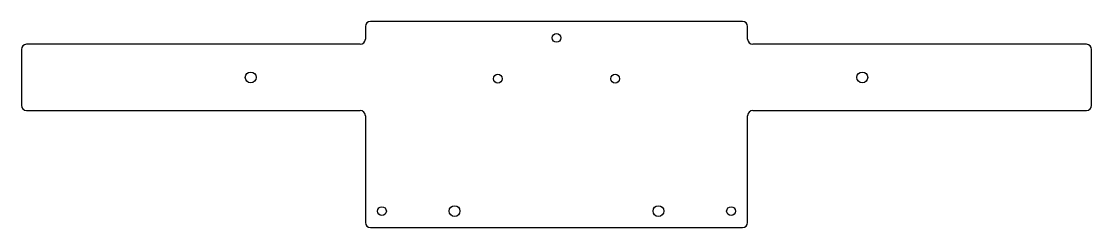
# Model space of a CAD drawing. Extents: x 0 to 10.5, y 0 to 2.
import ezdxf

# ---------------------------------------------------------------- set-up
doc = ezdxf.new("R2010")
doc.units = 0
doc.layers.get('0').update_dxf_attribs({"linetype": 'continuous'})

# ---------------------------------------------------------------- blocks, each defined once
blk = doc.blocks.new('SHAPE2DVIEW')
at = {"color": 0}
for p, q in [((7.0742, 2.025), (3.4258, 2.025)), ((3.375, 1.9742), (3.375, 1.8508)), ((7.125, 1.8508), (7.125, 1.9742)), ((3.3242, 1.8), (0.0508, 1.8)), ((10.4492, 1.8), (7.1758, 1.8)), ((0, 1.7492), (0, 1.2008)), ((10.5, 1.2008), (10.5, 1.7492)), ((0.0508, 1.15), (3.3242, 1.15)), ((3.375, 1.0992), (3.375, 0.0508)), ((7.125, 0.0508), (7.125, 1.0992)), ((7.1758, 1.15), (10.4492, 1.15)), ((3.4258, 0), (7.0742, 0))]:
    blk.add_line(p, q, dxfattribs=at)
for centre, start, end in [((3.4258, 1.9742), 90, 180), ((7.0742, 1.9742), 0, 90), ((0.0508, 1.7492), 90, 180), ((3.3242, 1.8508), -90, 0), ((7.1758, 1.8508), -180, -90), ((10.4492, 1.7492), 0, 90), ((0.0508, 1.2008), -180, -90), ((10.4492, 1.2008), -90, 0), ((3.3242, 1.0992), 0, 90), ((7.1758, 1.0992), 90, -180), ((3.4258, 0.0508), -180, -90), ((7.0742, 0.0508), -90, 0)]:
    blk.add_arc(centre, 0.0508, start, end, dxfattribs=at)

msp = doc.modelspace()

# ---------------------------------------------------------------- linework, layer by layer
at = {"color": 0}
for centre, radius in [((5.25, 1.8625), 0.043), ((2.25, 1.475), 0.053), ((4.675, 1.4625), 0.043), ((5.825, 1.4625), 0.043), ((8.25, 1.475), 0.053), ((4.25, 0.1625), 0.053), ((6.25, 0.1625), 0.053), ((3.5375, 0.1625), 0.043), ((6.9625, 0.1625), 0.043)]:
    msp.add_circle(centre, radius, dxfattribs=at)

# ---------------------------------------------------------------- block references
msp.add_blockref('SHAPE2DVIEW', (0, 0))

doc.saveas('drawing.dxf')
